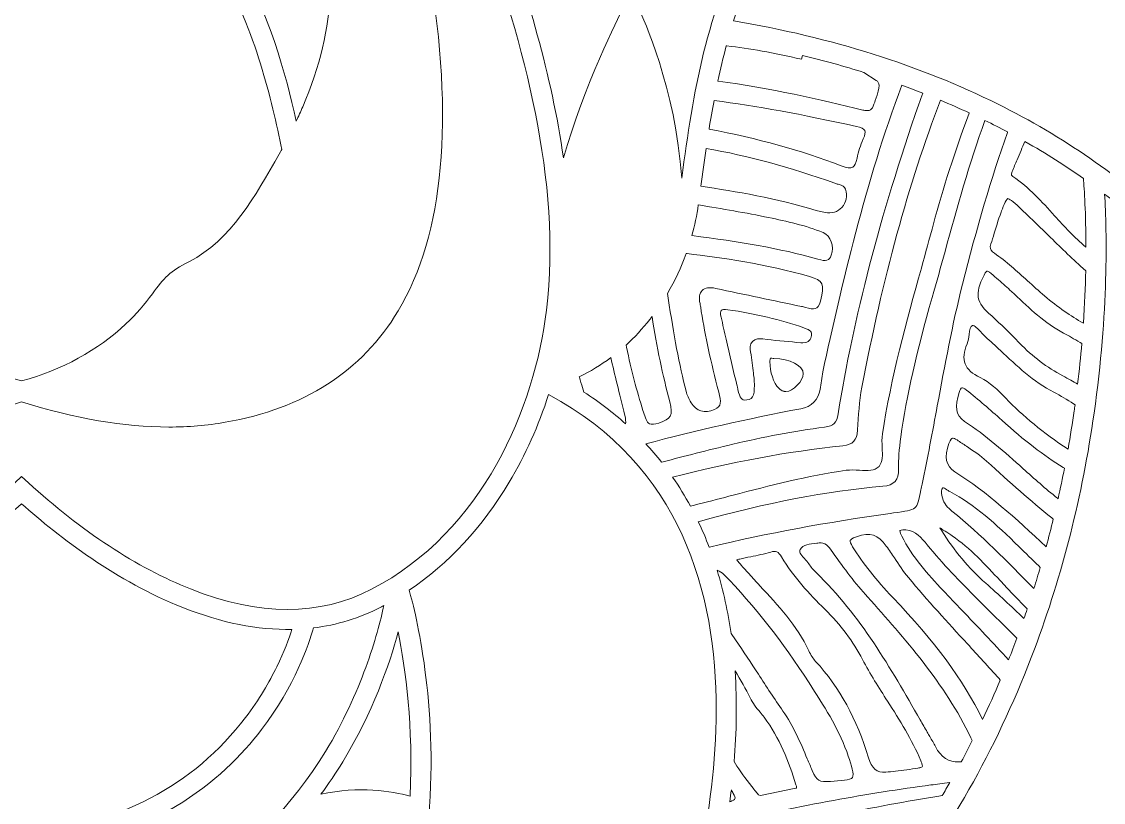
# Model space of a CAD drawing. Extents: x 126 to 8914, y -5970 to -48.
# Drawn here: x 4520 to 5373, y -2412 to -1797 of the extents above; entities that cross this region are included whole.
import ezdxf

# ---------------------------------------------------------------- set-up
doc = ezdxf.new("R2010")
doc.units = 0
doc.header["$MEASUREMENT"] = 0
doc.layers.add('Layer 1', color=7, linetype='Continuous')

msp = doc.modelspace()

# ---------------------------------------------------------------- linework, layer by layer
at = {"layer": 'Layer 1', "lineweight": 0}
for points, knots in [([(5838.21, -1015.29), (5784.98, -1065.04), (5723.32, -1092.86), (5659.92, -1095.7), (5576.38, -1099.43), (5494.39, -1071.01), (5432.29, -1045.84), (5410.15, -1036.87), (5387.8, -1027.16), (5366.17, -1017.79), (5357.96, -1014.23), (5349.71, -1010.65), (5341.4, -1007.09), (5390.2, -1007.99), (5445.96, -1006.76), (5532.78, -924.21), (5588.47, -871.26), (5661.86, -797.66), (5645.5, -711.42), (5642.21, -694.04), (5630.78, -652.65), (5579.78, -612.09), (5585.05, -621.92), (5621.55, -692.43), (5589.23, -747.25), (5573.89, -773.27), (5546.47, -791.29), (5489.72, -803.54), (5475.32, -806.64), (5459.55, -809), (5442.5, -810.6), (5511.63, -734.35), (5553.44, -634.19), (5566.8, -512.56), (5581.6, -377.97), (5557.78, -251.79), (5535.19, -169.65), (5530.53, -152.76), (5525.39, -135.8), (5519.9, -119.21), (5515.8, -106.87), (5510.71, -97.41), (5504.71, -90.84), (5504.71, -90.84), (5508.77, -88.46), (5508.77, -88.46), (5507.91, -86.99), (5487.22, -52.31), (5440.27, -49.9), (5409.9, -48.35), (5375.8, -60.81), (5338.9, -86.96), (5313.41, -105.04), (5286.47, -129.76), (5258.33, -160.89), (5206.61, -191.53), (5166.15, -218.95), (5131.02, -247.11), (5078.71, -289.06), (5021.06, -329.19), (4954.05, -338.54), (4897.14, -346.49), (4845.98, -328.74), (4791.81, -309.95), (4763.84, -300.25), (4734.92, -290.21), (4705.21, -284.09), (4618.29, -266.15), (4554.59, -281.57), (4520, -328.62), (4485.41, -281.57), (4421.71, -266.17), (4334.79, -284.09), (4305.08, -290.21), (4276.16, -300.25), (4248.19, -309.95), (4194.02, -328.74), (4142.86, -346.49), (4085.95, -338.54), (4018.94, -329.19), (3961.29, -289.06), (3908.98, -247.11), (3873.85, -218.95), (3833.4, -191.53), (3781.67, -160.89), (3753.53, -129.76), (3726.59, -105.04), (3701.1, -86.96), (3664.2, -60.81), (3630.1, -48.34), (3599.73, -49.9), (3552.78, -52.31), (3532.09, -86.99), (3531.23, -88.46), (3531.23, -88.46), (3535.29, -90.84), (3535.29, -90.84), (3529.29, -97.41), (3524.2, -106.87), (3520.12, -119.21), (3514.6, -135.81), (3509.45, -152.78), (3504.81, -169.65), (3482.22, -251.79), (3458.4, -377.97), (3473.2, -512.56), (3486.56, -634.19), (3528.37, -734.35), (3597.5, -810.6), (3580.45, -809), (3564.68, -806.64), (3550.28, -803.54), (3493.53, -791.29), (3466.11, -773.27), (3450.77, -747.25), (3418.45, -692.43), (3454.95, -621.92), (3460.22, -612.09), (3409.22, -652.65), (3397.79, -694.04), (3394.5, -711.42), (3378.14, -797.66), (3451.53, -871.26), (3507.22, -924.21), (3594.04, -1006.76), (3649.8, -1007.99), (3698.6, -1007.09), (3690.29, -1010.65), (3682.04, -1014.23), (3673.83, -1017.79), (3652.2, -1027.16), (3629.85, -1036.87), (3607.71, -1045.84), (3545.61, -1071.01), (3463.59, -1099.44), (3380.08, -1095.7), (3316.68, -1092.86), (3255.02, -1065.04), (3201.79, -1015.29), (3201.79, -1015.29), (3145.56, -962.7), (3145.56, -962.7), (3145.56, -962.7), (3189.91, -1025.63), (3189.91, -1025.63), (3239.46, -1095.9), (3324.09, -1155.64), (3405.53, -1177.81), (3440.7, -1187.39), (3477.65, -1192.84), (3516.23, -1194.15), (3505.34, -1205.21), (3489.98, -1221.91), (3472.74, -1244.03), (3442.4, -1282.95), (3400.42, -1346.57), (3372.73, -1428.62), (3341.59, -1520.91), (3334.53, -1617.18), (3351.76, -1714.74), (3373.22, -1836.34), (3432.66, -1960.18), (3528.45, -2082.83), (3528.45, -2082.83), (3537.04, -2093.81), (3537.04, -2093.81), (3537.04, -2093.81), (3542.08, -2080.8), (3542.08, -2080.8), (3542.28, -2080.26), (3563.72, -2026.12), (3626.97, -1966), (3638.24, -1955.3), (3651.32, -1943.97), (3666.37, -1932.46), (3664.61, -1962.41), (3663.28, -2025.33), (3674.68, -2105.3), (3683.93, -2170.25), (3699.74, -2232.83), (3721.65, -2291.3), (3749.05, -2364.39), (3786.12, -2431.24), (3831.85, -2490), (3833.74, -2492.77), (3859.32, -2530.81), (3879.18, -2586.87), (3898.01, -2639.98), (3915.42, -2720.7), (3891.56, -2803.61), (3891.56, -2803.61), (3885.31, -2825.39), (3885.31, -2825.39), (3885.31, -2825.39), (3903.77, -2812.24), (3903.77, -2812.24), (3905.33, -2811.13), (3942.61, -2784.27), (3973.85, -2735.29), (3998.49, -2696.64), (4022.96, -2637.53), (4012.58, -2563.6), (4013.17, -2564.35), (4013.72, -2565.04), (4014.23, -2565.72), (4035.9, -2594.87), (4059.45, -2622.28), (4084.19, -2647.18), (4128.9, -2692.2), (4175.06, -2726.33), (4221.41, -2748.67), (4275.37, -2774.66), (4329.82, -2784.7), (4383.33, -2778.49), (4398.55, -2809.06), (4424.02, -2832.77), (4448.69, -2855.76), (4474.89, -2880.15), (4499.63, -2903.18), (4512.73, -2933.46), (4512.73, -2933.46), (4520, -2950.23), (4520, -2950.23), (4520, -2950.23), (4527.27, -2933.46), (4527.27, -2933.46), (4540.37, -2903.18), (4565.11, -2880.15), (4591.31, -2855.76), (4615.98, -2832.77), (4641.45, -2809.06), (4656.67, -2778.49), (4710.18, -2784.7), (4764.63, -2774.66), (4818.59, -2748.67), (4864.94, -2726.33), (4911.12, -2692.2), (4955.81, -2647.18), (4980.55, -2622.28), (5004.1, -2594.88), (5025.77, -2565.74), (5026.28, -2565.06), (5026.83, -2564.35), (5027.42, -2563.6), (5017.04, -2637.53), (5041.51, -2696.64), (5066.15, -2735.29), (5097.39, -2784.27), (5134.67, -2811.13), (5136.23, -2812.24), (5136.23, -2812.24), (5154.69, -2825.39), (5154.69, -2825.39), (5154.69, -2825.39), (5148.44, -2803.61), (5148.44, -2803.61), (5124.58, -2720.7), (5141.99, -2639.98), (5160.82, -2586.87), (5180.7, -2530.77), (5206.28, -2492.73), (5208.15, -2490), (5253.88, -2431.24), (5290.95, -2364.39), (5318.34, -2291.3), (5340.26, -2232.83), (5356.07, -2170.25), (5365.32, -2105.3), (5376.72, -2025.33), (5375.39, -1962.41), (5373.63, -1932.46), (5388.68, -1943.97), (5401.76, -1955.3), (5413.03, -1966), (5476.28, -2026.12), (5497.72, -2080.26), (5497.92, -2080.8), (5497.92, -2080.8), (5502.94, -2093.84), (5502.94, -2093.84), (5502.94, -2093.84), (5511.55, -2082.83), (5511.55, -2082.83), (5607.34, -1960.18), (5666.78, -1836.34), (5688.24, -1714.74), (5705.47, -1617.18), (5698.41, -1520.91), (5667.27, -1428.62), (5639.58, -1346.57), (5597.6, -1282.95), (5567.26, -1244.03), (5550.02, -1221.91), (5534.66, -1205.21), (5523.77, -1194.15), (5562.35, -1192.84), (5599.3, -1187.39), (5634.47, -1177.81), (5715.91, -1155.64), (5800.54, -1095.9), (5850.09, -1025.63), (5850.09, -1025.63), (5894.44, -962.7), (5894.44, -962.7), (5894.44, -962.7), (5838.21, -1015.29), (5838.21, -1015.29)], [0, 0, 0, 0, 1, 1, 1, 2, 2, 2, 3, 3, 3, 4, 4, 4, 5, 5, 5, 6, 6, 6, 7, 7, 7, 8, 8, 8, 9, 9, 9, 10, 10, 10, 11, 11, 11, 12, 12, 12, 13, 13, 13, 14, 14, 14, 15, 15, 15, 16, 16, 16, 17, 17, 17, 18, 18, 18, 19, 19, 19, 20, 20, 20, 21, 21, 21, 22, 22, 22, 23, 23, 23, 24, 24, 24, 25, 25, 25, 26, 26, 26, 27, 27, 27, 28, 28, 28, 29, 29, 29, 30, 30, 30, 31, 31, 31, 32, 32, 32, 33, 33, 33, 34, 34, 34, 35, 35, 35, 36, 36, 36, 37, 37, 37, 38, 38, 38, 39, 39, 39, 40, 40, 40, 41, 41, 41, 42, 42, 42, 43, 43, 43, 44, 44, 44, 45, 45, 45, 46, 46, 46, 47, 47, 47, 48, 48, 48, 49, 49, 49, 50, 50, 50, 51, 51, 51, 52, 52, 52, 53, 53, 53, 54, 54, 54, 55, 55, 55, 56, 56, 56, 57, 57, 57, 58, 58, 58, 59, 59, 59, 60, 60, 60, 61, 61, 61, 62, 62, 62, 63, 63, 63, 64, 64, 64, 65, 65, 65, 66, 66, 66, 67, 67, 67, 68, 68, 68, 69, 69, 69, 70, 70, 70, 71, 71, 71, 72, 72, 72, 73, 73, 73, 74, 74, 74, 75, 75, 75, 76, 76, 76, 77, 77, 77, 78, 78, 78, 79, 79, 79, 80, 80, 80, 81, 81, 81, 82, 82, 82, 83, 83, 83, 84, 84, 84, 85, 85, 85, 86, 86, 86, 87, 87, 87, 88, 88, 88, 89, 89, 89, 90, 90, 90, 91, 91, 91, 92, 92, 92, 93, 93, 93, 94, 94, 94, 95, 95, 95, 96, 96, 96, 97, 97, 97, 98, 98, 98, 99, 99, 99, 100, 100, 100, 101, 101, 101, 102, 102, 102, 102]), ([(4662.83, -1202.06), (4630.32, -1234.33), (4596.36, -1291.52), (4619.14, -1380.83), (4633.26, -1436.17), (4660.71, -1488.31), (4687.27, -1538.73), (4725.85, -1611.99), (4765.74, -1687.75), (4763.29, -1772.56), (4762.45, -1801.44), (4755.17, -1831.97), (4741.54, -1863.71), (4739.94, -1867.43), (4738.26, -1871.17), (4736.49, -1874.94), (4728.1, -1837.1), (4714.66, -1790.01), (4691.17, -1748.38), (4674.92, -1719.58), (4645.99, -1680.52), (4600.37, -1657.91), (4573.54, -1644.61), (4545.04, -1627.64), (4529.72, -1601.27), (4527.19, -1596.92), (4525.02, -1592.31), (4523.28, -1587.42), (4523.28, -1587.42), (4520.79, -1586.6), (4520.79, -1586.6), (4520.79, -1586.6), (4518.31, -1587.42), (4518.31, -1587.42), (4516.57, -1592.31), (4514.4, -1596.92), (4511.86, -1601.27), (4496.54, -1627.64), (4468.05, -1644.61), (4441.22, -1657.91), (4395.59, -1680.52), (4366.66, -1719.58), (4350.42, -1748.38), (4326.45, -1790.85), (4312.95, -1839), (4304.61, -1877.2), (4302.44, -1872.67), (4300.38, -1868.18), (4298.46, -1863.71), (4284.85, -1831.97), (4277.55, -1801.44), (4276.71, -1772.56), (4274.26, -1687.75), (4314.17, -1611.99), (4352.74, -1538.73), (4379.29, -1488.31), (4406.74, -1436.17), (4420.86, -1380.83), (4443.64, -1291.52), (4409.68, -1234.33), (4377.17, -1202.06), (4351.7, -1176.78), (4323.62, -1162.78), (4309.66, -1156.84), (4315.35, -1147.85), (4327.37, -1131.84), (4348.55, -1115.97), (4377.96, -1093.92), (4431.59, -1067.62), (4520, -1067.62), (4608.41, -1067.62), (4662.04, -1093.92), (4691.47, -1115.97), (4712.63, -1131.84), (4724.66, -1147.86), (4730.34, -1156.84), (4716.38, -1162.78), (4688.3, -1176.78), (4662.83, -1202.06)], [0, 0, 0, 0, 1, 1, 1, 2, 2, 2, 3, 3, 3, 4, 4, 4, 5, 5, 5, 6, 6, 6, 7, 7, 7, 8, 8, 8, 9, 9, 9, 10, 10, 10, 11, 11, 11, 12, 12, 12, 13, 13, 13, 14, 14, 14, 15, 15, 15, 16, 16, 16, 17, 17, 17, 18, 18, 18, 19, 19, 19, 20, 20, 20, 21, 21, 21, 22, 22, 22, 23, 23, 23, 24, 24, 24, 25, 25, 25, 26, 26, 26, 26]), ([(5652.5, -1434.35), (5719.38, -1633.42), (5669.07, -1850.46), (5507.06, -2062.74), (5497.04, -2042.73), (5472.58, -2000.97), (5424.66, -1955.22), (5386.37, -1918.69), (5340.93, -1887.2), (5289.61, -1861.64), (5228.17, -1831.06), (5158.08, -1808.96), (5081.15, -1795.85), (5087.83, -1774.78), (5096.26, -1753.76), (5107.34, -1732.34), (5127.48, -1693.48), (5154.4, -1658.51), (5180.44, -1624.7), (5202.38, -1596.22), (5225.07, -1566.76), (5243.76, -1534.95), (5247.83, -1528.01), (5251.69, -1521.13), (5255.37, -1514.27), (5256.41, -1513.2), (5257.06, -1512.52), (5257.23, -1512.33), (5257.23, -1512.33), (5256.66, -1511.8), (5256.66, -1511.8), (5290.14, -1448.55), (5306.53, -1388.46), (5306.62, -1328.83), (5306.72, -1264.1), (5288.62, -1200.8), (5256.41, -1151.43), (5256.41, -1151.43), (5256.43, -1151.43), (5256.43, -1151.43), (5281.85, -1157.41), (5308.81, -1164.12), (5337.43, -1171.58), (5394.6, -1186.47), (5449.39, -1194.1), (5501.39, -1194.45), (5522.1, -1213.9), (5607.27, -1299.78), (5652.5, -1434.35)], [0, 0, 0, 0, 1, 1, 1, 2, 2, 2, 3, 3, 3, 4, 4, 4, 5, 5, 5, 6, 6, 6, 7, 7, 7, 8, 8, 8, 9, 9, 9, 10, 10, 10, 11, 11, 11, 12, 12, 12, 13, 13, 13, 14, 14, 14, 15, 15, 15, 16, 16, 16, 16]), ([(4881.63, -1717.43), (4915.8, -1815.86), (4945.77, -1921.13), (4933.64, -2023.94), (4924.62, -2100.52), (4883.67, -2198.6), (4795.82, -2244.19), (4755.01, -2265.39), (4706.93, -2265.29), (4652.97, -2243.94), (4611.46, -2227.51), (4566.16, -2197.77), (4525.37, -2160.15), (4525.37, -2160.15), (4520, -2155.2), (4520, -2155.2), (4520, -2155.2), (4514.63, -2160.15), (4514.63, -2160.15), (4473.86, -2197.77), (4428.54, -2227.51), (4387.03, -2243.94), (4333.07, -2265.29), (4285.01, -2265.39), (4244.18, -2244.19), (4156.33, -2198.6), (4115.38, -2100.52), (4106.36, -2023.94), (4094.23, -1921.13), (4124.2, -1815.86), (4158.37, -1717.43), (4211.78, -1563.63), (4260.3, -1396.75), (4257.01, -1215.54), (4261.99, -1221.84), (4266.95, -1228.39), (4271.97, -1235.2), (4286.59, -1255.03), (4299.21, -1281.97), (4309.5, -1315.28), (4305.75, -1365.25), (4293.92, -1419.07), (4272.36, -1484.47), (4272.36, -1484.47), (4268.45, -1496.29), (4268.45, -1496.29), (4247.32, -1560.19), (4215.39, -1656.76), (4198.86, -1754.9), (4178.89, -1873.51), (4187.1, -1964.29), (4223.27, -2024.72), (4251.69, -2072.17), (4297.51, -2101.69), (4359.49, -2112.51), (4406.58, -2120.69), (4459.1, -2115.44), (4520, -2096.41), (4562.41, -2109.66), (4600.76, -2116.24), (4636.05, -2116.24), (4651.42, -2116.24), (4666.22, -2114.99), (4680.51, -2112.51), (4742.49, -2101.69), (4788.31, -2072.17), (4816.73, -2024.72), (4852.9, -1964.29), (4861.11, -1873.53), (4841.14, -1754.91), (4824.61, -1656.76), (4792.68, -1560.19), (4771.55, -1496.31), (4771.55, -1496.31), (4767.64, -1484.47), (4767.64, -1484.47), (4746.08, -1419.07), (4734.25, -1365.25), (4730.5, -1315.28), (4740.79, -1281.97), (4753.41, -1255.03), (4768.03, -1235.2), (4773.05, -1228.39), (4778.01, -1221.84), (4782.99, -1215.54), (4779.7, -1396.75), (4828.22, -1563.63), (4881.63, -1717.43)], [0, 0, 0, 0, 1, 1, 1, 2, 2, 2, 3, 3, 3, 4, 4, 4, 5, 5, 5, 6, 6, 6, 7, 7, 7, 8, 8, 8, 9, 9, 9, 10, 10, 10, 11, 11, 11, 12, 12, 12, 13, 13, 13, 14, 14, 14, 15, 15, 15, 16, 16, 16, 17, 17, 17, 18, 18, 18, 19, 19, 19, 20, 20, 20, 21, 21, 21, 22, 22, 22, 23, 23, 23, 24, 24, 24, 25, 25, 25, 26, 26, 26, 27, 27, 27, 28, 28, 28, 29, 29, 29, 29]), ([(5040.23, -1919.99), (5035.78, -1849.48), (5008.82, -1791.29), (5007.24, -1787.95), (5007.24, -1787.95), (5000.32, -1773.26), (5000.32, -1773.26), (5000.32, -1773.26), (4993.02, -1787.76), (4993.02, -1787.76), (4991.42, -1790.91), (4963.15, -1847.42), (4947, -1904.06), (4937.92, -1838.73), (4918.07, -1774.13), (4896.57, -1712.24), (4885.27, -1679.68), (4874.17, -1646.54), (4863.77, -1612.81), (4881.91, -1617.07), (4899.99, -1620.27), (4917.94, -1622.4), (4935.89, -1624.54), (4953.73, -1625.62), (4971.4, -1625.62), (4989.08, -1625.62), (5006.59, -1624.54), (5023.87, -1622.4), (5067.75, -1616.96), (5110.33, -1604.64), (5150.4, -1585.78), (5178.61, -1572.49), (5201.47, -1557.95), (5218.7, -1545.31), (5202.97, -1569.49), (5185.21, -1592.58), (5167.91, -1615.04), (5141.44, -1649.41), (5114.07, -1684.95), (5093.29, -1725.08), (5059.49, -1790.36), (5049.5, -1851.27), (5040.23, -1919.99)], [0, 0, 0, 0, 1, 1, 1, 2, 2, 2, 3, 3, 3, 4, 4, 4, 5, 5, 5, 6, 6, 6, 7, 7, 7, 8, 8, 8, 9, 9, 9, 10, 10, 10, 11, 11, 11, 12, 12, 12, 13, 13, 13, 14, 14, 14, 14]), ([(4723.96, -1899.19), (4723.96, -1899.19), (4722.98, -1900.94), (4722.98, -1900.94), (4704.32, -1934.28), (4685.01, -1968.76), (4651.91, -1985.87), (4636.97, -1993.61), (4632.09, -1998.47), (4623.07, -2011.18), (4617.32, -2019.27), (4610.29, -2027.25), (4602.17, -2034.89), (4580.06, -2055.71), (4551.69, -2071.25), (4520, -2079.91), (4488.31, -2071.25), (4459.94, -2055.71), (4437.83, -2034.89), (4429.71, -2027.25), (4422.68, -2019.27), (4416.93, -2011.18), (4407.91, -1998.47), (4403.03, -1993.61), (4388.09, -1985.87), (4354.99, -1968.76), (4335.68, -1934.28), (4317.02, -1900.94), (4317.02, -1900.94), (4316.18, -1899.44), (4316.18, -1899.44), (4323.84, -1860.28), (4337.14, -1804.13), (4364.2, -1756.15), (4379.35, -1729.3), (4406.23, -1692.91), (4448.24, -1672.09), (4474.82, -1658.92), (4502.95, -1642.27), (4520.79, -1616.74), (4538.63, -1642.27), (4566.76, -1658.92), (4593.34, -1672.09), (4635.35, -1692.91), (4662.23, -1729.3), (4677.38, -1756.15), (4703.97, -1803.27), (4717.25, -1858.28), (4724.99, -1897.33), (4724.65, -1897.95), (4724.31, -1898.57), (4723.96, -1899.19)], [0, 0, 0, 0, 1, 1, 1, 2, 2, 2, 3, 3, 3, 4, 4, 4, 5, 5, 5, 6, 6, 6, 7, 7, 7, 8, 8, 8, 9, 9, 9, 10, 10, 10, 11, 11, 11, 12, 12, 12, 13, 13, 13, 14, 14, 14, 15, 15, 15, 16, 16, 16, 17, 17, 17, 17]), ([(5192.86, -1858.69), (5192.86, -1858.69), (5192.43, -1859.9), (5192.43, -1859.9), (5190.62, -1865.2), (5189.61, -1867.02), (5185.34, -1866.62), (5185.24, -1866.61), (5184.96, -1866.58), (5184.66, -1866.56), (5184.1, -1866.5), (5183.48, -1866.43), (5182.96, -1866.31), (5149.7, -1858.01), (5110.13, -1848.8), (5068.78, -1843.39), (5070.76, -1834.06), (5072.95, -1824.8), (5075.41, -1815.59), (5075.41, -1815.59), (5075.91, -1815.64), (5075.91, -1815.64), (5093.81, -1817.58), (5112.49, -1820.94), (5134.67, -1826.21), (5134.67, -1826.21), (5135.41, -1823.14), (5135.41, -1823.14), (5152.32, -1827.24), (5168.46, -1831.74), (5183.88, -1836.56), (5183.88, -1836.56), (5193.57, -1842.88), (5193.57, -1842.88), (5196.37, -1844.72), (5197.1, -1846.66), (5192.86, -1858.69)], [0, 0, 0, 0, 1, 1, 1, 2, 2, 2, 3, 3, 3, 4, 4, 4, 5, 5, 5, 6, 6, 6, 7, 7, 7, 8, 8, 8, 9, 9, 9, 10, 10, 10, 11, 11, 11, 12, 12, 12, 12]), ([(5230.24, -1852.93), (5229.18, -1855.78), (5228.16, -1858.65), (5227.16, -1861.53), (5196.4, -1950.32), (5175.58, -2030.24), (5163.54, -2105.86), (5162.38, -2113.11), (5160.1, -2115.36), (5152.9, -2116.32), (5128.54, -2119.57), (5104.19, -2124.11), (5080.53, -2129.82), (5060.01, -2134.78), (5042.06, -2139.29), (5025.68, -2143.61), (5025.68, -2143.61), (5024.38, -2143.96), (5024.38, -2143.96), (5020.5, -2139.02), (5016.39, -2134.18), (5012.02, -2129.46), (5051.16, -2119.06), (5092.23, -2109.75), (5134.13, -2101.82), (5142.53, -2100.22), (5147.85, -2094.95), (5149.48, -2086.56), (5149.92, -2084.3), (5150.19, -2082.02), (5150.45, -2079.82), (5150.73, -2077.36), (5151, -2075.04), (5151.49, -2072.77), (5166.56, -2003.65), (5185.04, -1923.47), (5213.69, -1846.66), (5213.69, -1846.66), (5213.7, -1846.62), (5213.7, -1846.62), (5219.34, -1848.66), (5224.85, -1850.75), (5230.26, -1852.87), (5230.26, -1852.87), (5230.24, -1852.93), (5230.24, -1852.93)], [0, 0, 0, 0, 1, 1, 1, 2, 2, 2, 3, 3, 3, 4, 4, 4, 5, 5, 5, 6, 6, 6, 7, 7, 7, 8, 8, 8, 9, 9, 9, 10, 10, 10, 11, 11, 11, 12, 12, 12, 13, 13, 13, 14, 14, 14, 15, 15, 15, 15]), ([(5266.8, -1868.75), (5255.45, -1899.3), (5246.26, -1927.79), (5238.73, -1955.9), (5235.6, -1967.57), (5232.32, -1979.41), (5229.14, -1990.86), (5217.36, -2033.28), (5205.19, -2077.14), (5198.46, -2121.69), (5197.92, -2125.22), (5198.11, -2128.89), (5198.28, -2132.45), (5198.57, -2138.31), (5198.84, -2143.83), (5195.78, -2147.25), (5192.38, -2151.07), (5186.82, -2150.74), (5180.38, -2150.32), (5176.9, -2150.12), (5173.29, -2149.9), (5169.84, -2150.39), (5139.54, -2154.69), (5109.65, -2162.48), (5080.75, -2170), (5071.98, -2172.3), (5062.91, -2174.65), (5053.97, -2176.89), (5052.75, -2177.19), (5051.54, -2177.5), (5050.34, -2177.82), (5050.34, -2177.82), (5047.13, -2178.63), (5047.13, -2178.63), (5042.9, -2170.84), (5038.23, -2163.21), (5033.1, -2155.78), (5078.61, -2143.94), (5123.76, -2135.6), (5167.34, -2131), (5175.11, -2130.17), (5178.47, -2126.63), (5178.91, -2118.73), (5178.91, -2118.73), (5178.92, -2118.41), (5178.92, -2118.41), (5179.56, -2107.28), (5180.19, -2095.77), (5182.28, -2084.84), (5198.68, -1998.79), (5218.93, -1924.77), (5244.17, -1858.5), (5251.98, -1861.76), (5259.56, -1865.11), (5266.89, -1868.51), (5266.89, -1868.51), (5266.8, -1868.75), (5266.8, -1868.75)], [0, 0, 0, 0, 1, 1, 1, 2, 2, 2, 3, 3, 3, 4, 4, 4, 5, 5, 5, 6, 6, 6, 7, 7, 7, 8, 8, 8, 9, 9, 9, 10, 10, 10, 11, 11, 11, 12, 12, 12, 13, 13, 13, 14, 14, 14, 15, 15, 15, 16, 16, 16, 17, 17, 17, 18, 18, 18, 19, 19, 19, 19]), ([(5061.82, -1881.35), (5063.04, -1873.73), (5064.33, -1866.2), (5065.73, -1858.71), (5065.73, -1858.71), (5065.92, -1858.73), (5065.92, -1858.73), (5098.95, -1863.02), (5134.6, -1869.52), (5178.1, -1879.22), (5181.66, -1880.02), (5183.8, -1881.11), (5184.48, -1882.47), (5185.13, -1883.77), (5184.75, -1885.97), (5183.37, -1889.01), (5181.06, -1894.11), (5179.43, -1899.17), (5178.51, -1904.09), (5177.79, -1907.99), (5176.63, -1910.41), (5175.05, -1911.3), (5173.32, -1912.26), (5170.36, -1911.9), (5165.96, -1910.2), (5134.19, -1897.95), (5100.16, -1888.52), (5061.91, -1881.36), (5061.91, -1881.36), (5061.82, -1881.35), (5061.82, -1881.35)], [0, 0, 0, 0, 1, 1, 1, 2, 2, 2, 3, 3, 3, 4, 4, 4, 5, 5, 5, 6, 6, 6, 7, 7, 7, 8, 8, 8, 9, 9, 9, 10, 10, 10, 10]), ([(5062.29, -2210.86), (5062.29, -2210.86), (5061.91, -2210.94), (5061.91, -2210.94), (5059.33, -2204.18), (5056.48, -2197.48), (5053.35, -2190.88), (5108.07, -2175.75), (5154.31, -2166.87), (5198.78, -2162.96), (5207.83, -2162.16), (5211.57, -2158.02), (5211.25, -2149.12), (5211, -2141.92), (5211.53, -2133.91), (5212.96, -2123.92), (5217.6, -2091.52), (5225.23, -2057.63), (5237.7, -2013.98), (5241.15, -2001.94), (5244.54, -1989.65), (5247.82, -1977.76), (5257.23, -1943.59), (5266.97, -1908.26), (5279.27, -1874.43), (5285.38, -1877.42), (5291.33, -1880.46), (5297.11, -1883.53), (5297.11, -1883.53), (5296.95, -1884.01), (5296.95, -1884.01), (5284.38, -1919.7), (5272.81, -1958.85), (5261.56, -2003.69), (5253.59, -2035.38), (5247.56, -2067.96), (5241.74, -2099.46), (5237.97, -2119.76), (5234.09, -2140.71), (5229.74, -2161.21), (5229.41, -2162.81), (5229.1, -2164.3), (5228.8, -2165.68), (5227.09, -2173.96), (5226.24, -2178.12), (5224.02, -2180.02), (5221.71, -2182.01), (5216.57, -2182.73), (5207.24, -2184.01), (5207.24, -2184.01), (5204.66, -2184.37), (5204.66, -2184.37), (5155.21, -2191.26), (5107.31, -2200.17), (5062.29, -2210.86)], [0, 0, 0, 0, 1, 1, 1, 2, 2, 2, 3, 3, 3, 4, 4, 4, 5, 5, 5, 6, 6, 6, 7, 7, 7, 8, 8, 8, 9, 9, 9, 10, 10, 10, 11, 11, 11, 12, 12, 12, 13, 13, 13, 14, 14, 14, 15, 15, 15, 16, 16, 16, 17, 17, 17, 18, 18, 18, 18]), ([(5358.64, -1974.16), (5349.73, -1966.84), (5341.83, -1958.09), (5334.18, -1949.64), (5324.24, -1938.65), (5313.98, -1927.28), (5301.21, -1918.58), (5300.37, -1918.01), (5299.58, -1917.47), (5300.69, -1914.83), (5302.02, -1911.68), (5303.35, -1908.53), (5304.68, -1905.38), (5306.69, -1900.58), (5308.7, -1895.8), (5310.74, -1891.02), (5327.61, -1900.58), (5342.97, -1910.38), (5356.85, -1920.16), (5357.56, -1928.61), (5358.86, -1947.59), (5358.86, -1974.35), (5358.86, -1974.35), (5358.64, -1974.16), (5358.64, -1974.16)], [0, 0, 0, 0, 1, 1, 1, 2, 2, 2, 3, 3, 3, 4, 4, 4, 5, 5, 5, 6, 6, 6, 7, 7, 7, 8, 8, 8, 8]), ([(5160.99, -1923.98), (5161.8, -1924.26), (5162.65, -1924.51), (5163.52, -1924.77), (5167.08, -1925.8), (5168.71, -1926.46), (5169.38, -1928.65), (5171.01, -1933.93), (5169.97, -1939.31), (5166.56, -1943.02), (5163.27, -1946.63), (5158.41, -1948.07), (5153.23, -1946.96), (5152.52, -1946.82), (5151.79, -1946.68), (5151.08, -1946.53), (5149.34, -1946.18), (5147.69, -1945.87), (5146.14, -1945.39), (5115.02, -1935.82), (5082.81, -1930.42), (5055.39, -1926.4), (5055.39, -1926.4), (5055.34, -1926.4), (5055.34, -1926.4), (5056.7, -1916.27), (5058.07, -1906.29), (5059.51, -1896.5), (5092.45, -1902.32), (5125.64, -1911.31), (5160.99, -1923.98)], [0, 0, 0, 0, 1, 1, 1, 2, 2, 2, 3, 3, 3, 4, 4, 4, 5, 5, 5, 6, 6, 6, 7, 7, 7, 8, 8, 8, 9, 9, 9, 10, 10, 10, 10]), ([(5108.77, -1951.04), (5122.9, -1953.94), (5137.86, -1957.23), (5151.82, -1962.87), (5157.78, -1965.28), (5160.74, -1973.66), (5158.12, -1980.82), (5156.57, -1985.06), (5154.14, -1985.79), (5147.68, -1983.92), (5116.89, -1975.04), (5085.66, -1970.04), (5048.28, -1965.28), (5050.48, -1957.33), (5052.19, -1949.22), (5053.36, -1941.07), (5072.14, -1944.02), (5090.79, -1947.37), (5108.77, -1951.04)], [0, 0, 0, 0, 1, 1, 1, 2, 2, 2, 3, 3, 3, 4, 4, 4, 5, 5, 5, 6, 6, 6, 6]), ([(5356.83, -2034.26), (5346.86, -2028.72), (5336.86, -2021.71), (5326.31, -2012.84), (5321.72, -2009), (5317.2, -2004.87), (5312.83, -2000.86), (5304.63, -1993.37), (5296.14, -1985.63), (5286.69, -1979.16), (5284.46, -1977.61), (5283.53, -1976.15), (5283.4, -1973.85), (5284.26, -1971.15), (5285.08, -1968.43), (5285.9, -1965.7), (5287.77, -1959.47), (5289.72, -1953.01), (5291.98, -1946.85), (5292.93, -1944.27), (5295.81, -1936.45), (5297.27, -1936.1), (5298.23, -1935.9), (5301.32, -1938.22), (5306.45, -1943.07), (5313.62, -1949.81), (5320.79, -1956.82), (5327.72, -1963.61), (5336.45, -1972.16), (5345.47, -1980.99), (5354.62, -1989.42), (5354.62, -1989.42), (5358.67, -1993.09), (5358.67, -1993.09), (5358.4, -2005.62), (5357.83, -2019.41), (5356.83, -2034.26)], [0, 0, 0, 0, 1, 1, 1, 2, 2, 2, 3, 3, 3, 4, 4, 4, 5, 5, 5, 6, 6, 6, 7, 7, 7, 8, 8, 8, 9, 9, 9, 10, 10, 10, 11, 11, 11, 12, 12, 12, 12]), ([(5141.06, -1997.54), (5151.71, -2000.61), (5153.07, -2003.68), (5149.64, -2016.86), (5147.66, -2024.41), (5144.59, -2023.62), (5137.86, -2021.91), (5136.77, -2021.63), (5135.66, -2021.36), (5134.57, -2021.12), (5112.95, -2016.61), (5089.93, -2011.8), (5067.09, -2006.89), (5062.09, -2005.81), (5058.59, -2006.38), (5056.37, -2008.62), (5054.2, -2010.8), (5053.66, -2014.19), (5054.74, -2018.94), (5055.03, -2020.16), (5055.18, -2021.44), (5055.36, -2022.8), (5055.47, -2023.58), (5055.56, -2024.35), (5055.69, -2025.13), (5058.76, -2044.41), (5063.26, -2065.18), (5069.46, -2088.62), (5071.49, -2096.31), (5071.79, -2099.94), (5066.04, -2102.42), (5058.4, -2105.72), (5051.5, -2103.72), (5047.59, -2097.1), (5045.81, -2094.1), (5044.48, -2090.96), (5043.74, -2088.05), (5038.37, -2067.11), (5033.91, -2043.77), (5029.7, -2014.63), (5029.7, -2014.63), (5029.14, -2010.82), (5029.14, -2010.82), (5034.92, -2000.91), (5039.81, -1990.35), (5043.77, -1979.41), (5043.77, -1979.41), (5044.5, -1979.49), (5044.5, -1979.49), (5071.31, -1982.67), (5106.54, -1987.58), (5141.06, -1997.54)], [0, 0, 0, 0, 1, 1, 1, 2, 2, 2, 3, 3, 3, 4, 4, 4, 5, 5, 5, 6, 6, 6, 7, 7, 7, 8, 8, 8, 9, 9, 9, 10, 10, 10, 11, 11, 11, 12, 12, 12, 13, 13, 13, 14, 14, 14, 15, 15, 15, 16, 16, 16, 17, 17, 17, 17]), ([(5352.34, -2082.53), (5348.94, -2080.37), (5345.18, -2078.22), (5340.66, -2075.83), (5328.14, -2069.24), (5316.9, -2060.78), (5306.32, -2049.93), (5306.32, -2049.93), (5305.8, -2049.39), (5305.8, -2049.39), (5299.01, -2042.43), (5292, -2035.24), (5284.57, -2028.67), (5272.07, -2017.61), (5270.99, -2011.88), (5278.57, -1996.41), (5279.98, -1993.53), (5280.88, -1993.29), (5280.98, -1993.26), (5281.07, -1993.25), (5281.94, -1993.15), (5284.24, -1995.19), (5286.11, -1996.86), (5288.01, -1998.52), (5289.91, -2000.16), (5293.36, -2003.17), (5296.92, -2006.29), (5300.27, -2009.46), (5300.27, -2009.46), (5302.46, -2011.51), (5302.46, -2011.51), (5314.3, -2022.69), (5326.55, -2034.26), (5341.29, -2042.16), (5345.25, -2044.28), (5349.49, -2046.73), (5354.25, -2049.65), (5354.25, -2049.65), (5355.62, -2050.49), (5355.62, -2050.49), (5354.74, -2060.76), (5353.67, -2071.44), (5352.34, -2082.53)], [0, 0, 0, 0, 1, 1, 1, 2, 2, 2, 3, 3, 3, 4, 4, 4, 5, 5, 5, 6, 6, 6, 7, 7, 7, 8, 8, 8, 9, 9, 9, 10, 10, 10, 11, 11, 11, 12, 12, 12, 13, 13, 13, 14, 14, 14, 14]), ([(5015.15, -2031.41), (5015.75, -2030.65), (5016.32, -2029.86), (5016.91, -2029.1), (5020.72, -2053.27), (5025.27, -2075.32), (5030.81, -2096.38), (5033.69, -2107.33), (5031.68, -2109.64), (5022.16, -2113.08), (5018.95, -2114.23), (5016.53, -2114.44), (5014.98, -2113.66), (5012.63, -2112.49), (5011.42, -2108.64), (5010.15, -2104.56), (5010.15, -2104.56), (5009.75, -2103.33), (5009.75, -2103.33), (5004.78, -2087.67), (5000.54, -2071.32), (4996.77, -2053.35), (4996.77, -2053.35), (4996.41, -2051.56), (4996.41, -2051.56), (5003.09, -2045.47), (5009.36, -2038.76), (5015.15, -2031.41)], [0, 0, 0, 0, 1, 1, 1, 2, 2, 2, 3, 3, 3, 4, 4, 4, 5, 5, 5, 6, 6, 6, 7, 7, 7, 8, 8, 8, 9, 9, 9, 9]), ([(5135.74, -2049.82), (5135.23, -2049.82), (5134.7, -2049.82), (5134.11, -2049.76), (5134.11, -2049.76), (5130.83, -2049.47), (5130.83, -2049.47), (5122.1, -2048.68), (5113.07, -2047.87), (5104.24, -2046.81), (5101.82, -2046.53), (5098.34, -2046.4), (5096.1, -2048.74), (5093.87, -2051.09), (5094.16, -2054.59), (5094.57, -2057.02), (5095.53, -2062.8), (5096.2, -2068.58), (5096.78, -2073.68), (5096.99, -2075.54), (5097.2, -2077.3), (5097.39, -2078.88), (5097.39, -2078.88), (5097.4, -2079.41), (5097.4, -2079.41), (5097.83, -2090.2), (5097.43, -2094.05), (5091.47, -2094.87), (5087.24, -2095.46), (5086.08, -2093.42), (5084.58, -2086.55), (5084.39, -2085.64), (5084.18, -2084.76), (5083.98, -2083.93), (5080.78, -2071.71), (5077.96, -2059.14), (5075.24, -2047), (5073.94, -2041.19), (5072.64, -2035.37), (5071.3, -2029.58), (5070.68, -2026.96), (5070.71, -2024.97), (5071.38, -2024.26), (5072.03, -2023.54), (5073.97, -2023.34), (5076.59, -2023.72), (5098.49, -2026.87), (5118.12, -2031.54), (5136.6, -2037.95), (5142.23, -2039.91), (5142.94, -2041.38), (5142.49, -2044.14), (5142.03, -2046.8), (5140.82, -2049.74), (5135.74, -2049.82)], [0, 0, 0, 0, 1, 1, 1, 2, 2, 2, 3, 3, 3, 4, 4, 4, 5, 5, 5, 6, 6, 6, 7, 7, 7, 8, 8, 8, 9, 9, 9, 10, 10, 10, 11, 11, 11, 12, 12, 12, 13, 13, 13, 14, 14, 14, 15, 15, 15, 16, 16, 16, 17, 17, 17, 18, 18, 18, 18]), ([(5349.58, -2103.56), (5348.21, -2113.2), (5346.59, -2123.27), (5344.74, -2133.72), (5325.25, -2120.74), (5309.17, -2107.58), (5295.65, -2093.53), (5289.42, -2087.04), (5283.18, -2080.91), (5275.61, -2077.29), (5262.92, -2071.21), (5259.91, -2063.45), (5265.2, -2050.53), (5266.13, -2048.25), (5266.48, -2045.71), (5266.81, -2043.24), (5267.33, -2039.31), (5267.79, -2036.71), (5269.38, -2036.18), (5270.91, -2035.69), (5273.87, -2038.91), (5276.02, -2041.29), (5277.2, -2042.57), (5278.4, -2043.92), (5279.63, -2045.01), (5283.61, -2048.55), (5287.58, -2052.29), (5291.41, -2055.9), (5304.2, -2067.9), (5317.4, -2080.32), (5333.66, -2088.83), (5338.96, -2091.58), (5344.11, -2094.65), (5348.95, -2097.91), (5348.95, -2097.91), (5350.25, -2098.78), (5350.25, -2098.78), (5350.03, -2100.38), (5349.82, -2101.96), (5349.58, -2103.56)], [0, 0, 0, 0, 1, 1, 1, 2, 2, 2, 3, 3, 3, 4, 4, 4, 5, 5, 5, 6, 6, 6, 7, 7, 7, 8, 8, 8, 9, 9, 9, 10, 10, 10, 11, 11, 11, 12, 12, 12, 13, 13, 13, 13]), ([(4984.38, -2061.49), (4987.48, -2074.67), (4990.9, -2088.86), (4995.44, -2107.19), (4996.09, -2109.83), (4996.28, -2111.97), (4996.03, -2113.69), (4986.14, -2104.8), (4975.23, -2096.44), (4963.2, -2088.7), (4963.2, -2088.7), (4962.06, -2085.12), (4962.06, -2085.12), (4961.2, -2082.43), (4960.38, -2079.74), (4959.59, -2077.05), (4959.59, -2077.05), (4959.45, -2076.62), (4959.45, -2076.62), (4968.18, -2072.41), (4976.51, -2067.34), (4984.38, -2061.49)], [0, 0, 0, 0, 1, 1, 1, 2, 2, 2, 3, 3, 3, 4, 4, 4, 5, 5, 5, 6, 6, 6, 7, 7, 7, 7]), ([(5136.11, -2074.4), (5136.2, -2079.71), (5127.91, -2088.13), (5122.46, -2088.26), (5122.02, -2088.26), (5121.57, -2088.21), (5121.13, -2088.11), (5121.07, -2088.1), (5121, -2088.08), (5120.94, -2088.07), (5120.53, -2087.97), (5120.12, -2087.83), (5119.71, -2087.65), (5119.66, -2087.64), (5119.61, -2087.61), (5119.56, -2087.59), (5119.12, -2087.38), (5118.69, -2087.13), (5118.25, -2086.83), (5118.25, -2086.83), (5118.23, -2086.82), (5118.23, -2086.82), (5117.77, -2086.5), (5117.32, -2086.12), (5116.87, -2085.68), (5112.55, -2081.45), (5109.77, -2073.12), (5109.78, -2064.48), (5109.78, -2062.56), (5110.13, -2062.04), (5110.16, -2062.01), (5110.19, -2062.01), (5110.35, -2061.96), (5110.71, -2061.96), (5111.05, -2061.96), (5111.54, -2061.99), (5112.23, -2062.12), (5112.23, -2062.12), (5112.76, -2062.17), (5112.76, -2062.17), (5125.72, -2062.28), (5135.98, -2067.66), (5136.11, -2074.4)], [0, 0, 0, 0, 1, 1, 1, 2, 2, 2, 3, 3, 3, 4, 4, 4, 5, 5, 5, 6, 6, 6, 7, 7, 7, 8, 8, 8, 9, 9, 9, 10, 10, 10, 11, 11, 11, 12, 12, 12, 13, 13, 13, 14, 14, 14, 14]), ([(5336.89, -2172.77), (5336.89, -2172.77), (5336.4, -2172.37), (5336.4, -2172.37), (5327.12, -2164.98), (5318.11, -2156.91), (5309.39, -2149.1), (5294.91, -2136.11), (5279.93, -2122.68), (5263.12, -2111.78), (5255.68, -2106.93), (5255.89, -2100.03), (5258.88, -2088.98), (5259.55, -2086.51), (5260.42, -2085.44), (5260.95, -2085.26), (5261.51, -2085.09), (5262.82, -2085.45), (5264.78, -2087.07), (5273.81, -2094.52), (5283.42, -2102.57), (5292.5, -2110.78), (5310.18, -2126.82), (5325.57, -2138.7), (5340.89, -2148.17), (5340.89, -2148.17), (5341.92, -2148.8), (5341.92, -2148.8), (5340.39, -2156.62), (5338.71, -2164.62), (5336.89, -2172.77)], [0, 0, 0, 0, 1, 1, 1, 2, 2, 2, 3, 3, 3, 4, 4, 4, 5, 5, 5, 6, 6, 6, 7, 7, 7, 8, 8, 8, 9, 9, 9, 10, 10, 10, 10]), ([(5020.22, -2547.41), (5017.62, -2550.54), (5015.15, -2553.5), (5013.08, -2556.29), (4991.85, -2584.83), (4968.8, -2611.66), (4944.57, -2636.04), (4853.69, -2727.55), (4761.28, -2770.47), (4669.57, -2763.79), (4724.53, -2715.66), (4767.07, -2659.82), (4796.12, -2597.57), (4821.11, -2544.01), (4836.21, -2485.66), (4841.01, -2424.13), (4848.07, -2333.63), (4830.91, -2264.15), (4825.46, -2244.94), (4825.48, -2244.94), (4825.48, -2244.94), (4825.48, -2244.94), (4856.32, -2224.07), (4883.26, -2195.01), (4904.31, -2159.71), (4917.1, -2138.26), (4927.52, -2115.01), (4935.29, -2090.71), (5039.73, -2146.11), (5067.5, -2247.33), (5067.5, -2339.27), (5067.5, -2423.46), (5044.21, -2499.87), (5035.22, -2526.26), (5032.28, -2532.96), (5025.66, -2540.89), (5020.22, -2547.41)], [0, 0, 0, 0, 1, 1, 1, 2, 2, 2, 3, 3, 3, 4, 4, 4, 5, 5, 5, 6, 6, 6, 7, 7, 7, 8, 8, 8, 9, 9, 9, 10, 10, 10, 11, 11, 11, 12, 12, 12, 12]), ([(5327.5, -2210.67), (5303.47, -2188.08), (5281.36, -2168.02), (5255.41, -2151.48), (5248.45, -2147.05), (5247.02, -2139.96), (5250.9, -2129.14), (5252.11, -2125.82), (5253.2, -2125.15), (5253.62, -2125.03), (5254.37, -2124.79), (5255.73, -2125.3), (5257.35, -2126.44), (5259.75, -2128.11), (5262.24, -2129.76), (5264.63, -2131.34), (5270.12, -2134.97), (5275.8, -2138.72), (5280.57, -2143.11), (5299.29, -2160.31), (5315.2, -2174.51), (5331.95, -2187.95), (5331.95, -2187.95), (5333.11, -2188.88), (5333.11, -2188.88), (5331.36, -2196.04), (5329.5, -2203.31), (5327.5, -2210.67)], [0, 0, 0, 0, 1, 1, 1, 2, 2, 2, 3, 3, 3, 4, 4, 4, 5, 5, 5, 6, 6, 6, 7, 7, 7, 8, 8, 8, 9, 9, 9, 9]), ([(5317.85, -2243.62), (5296.97, -2222.21), (5276.26, -2201.41), (5253.26, -2182.51), (5250.32, -2180.08), (5246.8, -2176.71), (5245.82, -2172.14), (5245.82, -2172.14), (5245.66, -2171.42), (5245.66, -2171.42), (5244.76, -2167.29), (5244.62, -2165.39), (5246.09, -2164.3), (5246.52, -2163.98), (5247.77, -2164.76), (5249.24, -2165.73), (5249.95, -2166.18), (5250.7, -2166.68), (5251.47, -2167.07), (5271.62, -2177.58), (5287.5, -2192.38), (5306.16, -2210.65), (5311.34, -2215.7), (5316.52, -2220.77), (5321.71, -2225.78), (5321.71, -2225.78), (5322.91, -2226.94), (5322.91, -2226.94), (5321.3, -2232.46), (5319.6, -2238.02), (5317.85, -2243.62)], [0, 0, 0, 0, 1, 1, 1, 2, 2, 2, 3, 3, 3, 4, 4, 4, 5, 5, 5, 6, 6, 6, 7, 7, 7, 8, 8, 8, 9, 9, 9, 10, 10, 10, 10]), ([(4306.96, -2275.87), (4308.07, -2275.88), (4309.2, -2275.9), (4310.32, -2275.9), (4336.25, -2275.9), (4363.81, -2270.15), (4392.86, -2258.66), (4445.09, -2237.99), (4490.02, -2203.59), (4520, -2176.68), (4549.98, -2203.59), (4594.91, -2237.99), (4647.14, -2258.66), (4677.44, -2270.64), (4706.14, -2276.39), (4733.05, -2275.87), (4730.79, -2282.91), (4727.02, -2293.23), (4721.13, -2305.31), (4715.24, -2317.39), (4707.23, -2331.19), (4696.53, -2345.25), (4655.3, -2399.4), (4595.9, -2430.37), (4520, -2437.32), (4444.37, -2430.4), (4385.12, -2399.61), (4343.9, -2345.8), (4322.27, -2317.61), (4311.52, -2290.08), (4306.96, -2275.87)], [0, 0, 0, 0, 1, 1, 1, 2, 2, 2, 3, 3, 3, 4, 4, 4, 5, 5, 5, 6, 6, 6, 7, 7, 7, 8, 8, 8, 9, 9, 9, 10, 10, 10, 10]), ([(5277.46, -2346.85), (5261.73, -2315.3), (5239.79, -2285.48), (5206.56, -2250.57), (5193.54, -2236.88), (5183.18, -2223.8), (5174.89, -2210.6), (5173.46, -2208.32), (5172.83, -2206.5), (5173.15, -2205.58), (5173.35, -2205.05), (5174.22, -2203.95), (5177.94, -2202.74), (5189.09, -2199.08), (5194.83, -2200.88), (5201.53, -2210.16), (5203.73, -2213.2), (5205.85, -2216.43), (5207.89, -2219.53), (5211.31, -2224.74), (5214.86, -2230.12), (5218.96, -2235.01), (5233.95, -2252.88), (5249.95, -2270.34), (5265.43, -2287.23), (5273.65, -2296.19), (5282.13, -2305.45), (5290.37, -2314.67), (5290.37, -2314.67), (5291.36, -2315.79), (5291.36, -2315.79), (5287.03, -2326.1), (5282.39, -2336.46), (5277.46, -2346.85)], [0, 0, 0, 0, 1, 1, 1, 2, 2, 2, 3, 3, 3, 4, 4, 4, 5, 5, 5, 6, 6, 6, 7, 7, 7, 8, 8, 8, 9, 9, 9, 10, 10, 10, 11, 11, 11, 11]), ([(5297.87, -2299.9), (5285.85, -2286.6), (5273.29, -2273.46), (5261.13, -2260.74), (5256.16, -2255.54), (5251.19, -2250.37), (5246.25, -2245.14), (5234.31, -2232.54), (5222.09, -2218.63), (5213.67, -2202.28), (5211.96, -2198.98), (5212.34, -2197.99), (5212.34, -2197.97), (5212.36, -2197.97), (5213.15, -2197.21), (5217.04, -2197.43), (5224.58, -2197.88), (5229.23, -2203.64), (5233.73, -2209.19), (5245.87, -2224.18), (5259.47, -2238), (5273.49, -2252.03), (5281.14, -2259.67), (5288.97, -2267.38), (5296.56, -2274.84), (5296.56, -2274.84), (5304.49, -2282.64), (5304.49, -2282.64), (5302.36, -2288.37), (5300.16, -2294.12), (5297.87, -2299.9)], [0, 0, 0, 0, 1, 1, 1, 2, 2, 2, 3, 3, 3, 4, 4, 4, 5, 5, 5, 6, 6, 6, 7, 7, 7, 8, 8, 8, 9, 9, 9, 10, 10, 10, 10]), ([(5310.03, -2267.23), (5300.05, -2257.66), (5289.91, -2248.29), (5279.85, -2239.41), (5266.53, -2227.62), (5254.91, -2213.74), (5245.31, -2198.14), (5245.09, -2197.8), (5244.86, -2197.45), (5244.6, -2197.08), (5244.35, -2196.69), (5243.97, -2196.12), (5243.73, -2195.68), (5244.08, -2195.9), (5244.48, -2196.18), (5244.76, -2196.39), (5245.31, -2196.77), (5245.85, -2197.15), (5246.38, -2197.45), (5248.39, -2198.59), (5250.29, -2199.9), (5252.31, -2201.3), (5252.31, -2201.3), (5253.36, -2202.02), (5253.36, -2202.02), (5267.7, -2211.9), (5279.7, -2224.85), (5291.3, -2237.39), (5294.43, -2240.77), (5297.68, -2244.29), (5300.92, -2247.69), (5304.41, -2251.33), (5307.92, -2254.97), (5311.45, -2258.58), (5311.45, -2258.58), (5312.57, -2259.75), (5312.57, -2259.75), (5311.74, -2262.24), (5310.9, -2264.72), (5310.03, -2267.23)], [0, 0, 0, 0, 1, 1, 1, 2, 2, 2, 3, 3, 3, 4, 4, 4, 5, 5, 5, 6, 6, 6, 7, 7, 7, 8, 8, 8, 9, 9, 9, 10, 10, 10, 11, 11, 11, 12, 12, 12, 13, 13, 13, 13]), ([(5260.62, -2380.2), (5260.62, -2380.2), (5258.66, -2380.31), (5258.66, -2380.31), (5250.81, -2380.77), (5244.65, -2376.73), (5240.26, -2368.25), (5238.87, -2365.54), (5237.32, -2362.92), (5235.82, -2360.38), (5235.14, -2359.21), (5234.46, -2358.06), (5233.79, -2356.9), (5231.94, -2353.66), (5230.09, -2350.43), (5228.23, -2347.18), (5205.06, -2306.61), (5181.09, -2264.66), (5146.17, -2231.01), (5144.02, -2228.93), (5142.04, -2226.54), (5140.44, -2224.09), (5139.46, -2222.57), (5138.18, -2221.21), (5136.94, -2219.88), (5133.51, -2216.21), (5132.61, -2214.75), (5133.64, -2212.83), (5135.68, -2208.96), (5141.27, -2208.37), (5146.66, -2207.8), (5147.31, -2207.74), (5147.95, -2207.67), (5148.58, -2207.6), (5152.98, -2207.1), (5155.78, -2209.84), (5159.38, -2215.1), (5168.35, -2228.17), (5177.31, -2239.68), (5186.78, -2250.27), (5215.38, -2282.3), (5247.78, -2318.58), (5268.22, -2361.33), (5268.22, -2361.33), (5269.28, -2363.56), (5269.28, -2363.56), (5266.49, -2369.1), (5263.61, -2374.65), (5260.62, -2380.2)], [0, 0, 0, 0, 1, 1, 1, 2, 2, 2, 3, 3, 3, 4, 4, 4, 5, 5, 5, 6, 6, 6, 7, 7, 7, 8, 8, 8, 9, 9, 9, 10, 10, 10, 11, 11, 11, 12, 12, 12, 13, 13, 13, 14, 14, 14, 15, 15, 15, 16, 16, 16, 16]), ([(5145.78, -2301.04), (5143.81, -2298.88), (5142.03, -2296.11), (5140.49, -2292.81), (5131.14, -2272.67), (5116.24, -2256.81), (5101.83, -2241.45), (5098.95, -2238.38), (5096.09, -2235.15), (5093.32, -2232.04), (5090.69, -2229.09), (5087.98, -2226.04), (5085.23, -2223.09), (5084.31, -2222.1), (5083.93, -2221.46), (5083.79, -2221.13), (5084.09, -2220.94), (5084.75, -2220.62), (5086.08, -2220.32), (5088.9, -2219.67), (5091.81, -2219.1), (5094.63, -2218.53), (5099.84, -2217.5), (5105.22, -2216.43), (5110.45, -2214.88), (5114.61, -2213.63), (5116.45, -2214.45), (5118.96, -2218.72), (5128.27, -2234.47), (5140.84, -2247.82), (5153.04, -2259.91), (5165.5, -2272.26), (5175.51, -2285.57), (5182.77, -2299.49), (5188.72, -2310.9), (5195.72, -2321.89), (5202.5, -2332.49), (5211.99, -2347.39), (5221.81, -2362.79), (5228.72, -2379.41), (5229.33, -2380.85), (5229.64, -2381.88), (5229.8, -2382.59), (5230.07, -2383.78), (5229.9, -2384.13), (5229.9, -2384.13), (5229.88, -2384.16), (5229.69, -2384.38), (5228.85, -2384.65), (5228.33, -2384.82), (5227.59, -2385.01), (5226.48, -2385.2), (5220.62, -2386.22), (5214.57, -2386.93), (5208.73, -2387.61), (5206.2, -2387.91), (5203.65, -2388.21), (5201.12, -2388.54), (5194.09, -2388.88), (5189.99, -2385.46), (5187.47, -2377.08), (5178.32, -2346.5), (5164.68, -2321.63), (5145.78, -2301.04)], [0, 0, 0, 0, 1, 1, 1, 2, 2, 2, 3, 3, 3, 4, 4, 4, 5, 5, 5, 6, 6, 6, 7, 7, 7, 8, 8, 8, 9, 9, 9, 10, 10, 10, 11, 11, 11, 12, 12, 12, 13, 13, 13, 14, 14, 14, 15, 15, 15, 16, 16, 16, 17, 17, 17, 18, 18, 18, 19, 19, 19, 20, 20, 20, 21, 21, 21, 21]), ([(5120.05, -2340.22), (5113.39, -2330.73), (5106.96, -2320.81), (5100.73, -2311.22), (5094.92, -2302.26), (5088.9, -2292.98), (5082.7, -2284.05), (5082.7, -2284.05), (5079.17, -2278.96), (5079.17, -2278.96), (5076.74, -2262.19), (5073.15, -2245.46), (5068.12, -2229.08), (5070.35, -2229.98), (5072.17, -2231.12), (5073.45, -2232.43), (5097.59, -2257.14), (5119.58, -2285.16), (5140.63, -2318.05), (5140.63, -2318.05), (5142.8, -2321.43), (5142.8, -2321.43), (5154.26, -2339.28), (5165.07, -2356.16), (5171.56, -2375.9), (5173.81, -2382.75), (5176.34, -2390.52), (5174.9, -2392.63), (5173.42, -2394.81), (5164.98, -2395.29), (5157.54, -2395.7), (5148.45, -2396.21), (5146.89, -2395.71), (5143.13, -2387.07), (5141.8, -2384.03), (5140.52, -2380.98), (5139.22, -2377.91), (5133.84, -2365.15), (5128.29, -2351.95), (5120.05, -2340.22)], [0, 0, 0, 0, 1, 1, 1, 2, 2, 2, 3, 3, 3, 4, 4, 4, 5, 5, 5, 6, 6, 6, 7, 7, 7, 8, 8, 8, 9, 9, 9, 10, 10, 10, 11, 11, 11, 12, 12, 12, 13, 13, 13, 13]), ([(4280.75, -2372.51), (4252.43, -2326.27), (4239.61, -2280.32), (4234.46, -2256.95), (4235.27, -2257.4), (4236.08, -2257.82), (4236.9, -2258.25), (4253.62, -2266.92), (4271.36, -2272.4), (4290.04, -2274.68), (4293.59, -2287.41), (4304.57, -2320.32), (4330.87, -2354.84), (4361.24, -2394.72), (4418.58, -2444.15), (4519.29, -2453.14), (4519.29, -2453.14), (4520, -2453.21), (4520, -2453.21), (4520, -2453.21), (4520.71, -2453.14), (4520.71, -2453.14), (4621.42, -2444.15), (4678.76, -2394.72), (4709.13, -2354.84), (4735.43, -2320.32), (4746.41, -2287.41), (4749.96, -2274.68), (4759.3, -2273.54), (4768.4, -2271.61), (4777.26, -2268.86), (4786.13, -2266.13), (4794.76, -2262.59), (4803.11, -2258.25), (4803.94, -2257.82), (4804.74, -2257.4), (4805.55, -2256.95), (4803, -2268.57), (4798.54, -2285.81), (4791.19, -2305.9), (4783.85, -2325.99), (4773.62, -2348.94), (4759.55, -2372.02), (4706.13, -2459.59), (4625.54, -2506.81), (4520, -2512.38), (4414.67, -2506.82), (4334.18, -2459.76), (4280.75, -2372.51)], [0, 0, 0, 0, 1, 1, 1, 2, 2, 2, 3, 3, 3, 4, 4, 4, 5, 5, 5, 6, 6, 6, 7, 7, 7, 8, 8, 8, 9, 9, 9, 10, 10, 10, 11, 11, 11, 12, 12, 12, 13, 13, 13, 14, 14, 14, 15, 15, 15, 16, 16, 16, 16]), ([(4755.81, -2405.86), (4761.86, -2397.69), (4767.62, -2389.18), (4773.05, -2380.26), (4796.65, -2341.59), (4809.79, -2303.78), (4816.84, -2277.67), (4822.57, -2306.72), (4828.82, -2352.77), (4826.21, -2407.32), (4811.47, -2403.34), (4786, -2399.24), (4755.81, -2405.86)], [0, 0, 0, 0, 1, 1, 1, 2, 2, 2, 3, 3, 3, 4, 4, 4, 4]), ([(5081.6, -2380.15), (5083.46, -2357.15), (5083.96, -2333), (5082.28, -2308.56), (5086.92, -2315.81), (5090.82, -2322.77), (5094.11, -2329.74), (5096.14, -2333.99), (5099.13, -2337.64), (5102.02, -2341.17), (5103.1, -2342.48), (5104.18, -2343.79), (5105.21, -2345.12), (5117.54, -2361.29), (5124.57, -2380.31), (5130.33, -2398.45), (5130.88, -2400.23), (5130.68, -2400.73), (5130.68, -2400.75), (5130.68, -2400.75), (5130.38, -2401.1), (5128.97, -2401.4), (5128.97, -2401.4), (5103.65, -2406.7), (5103.65, -2406.7), (5101.42, -2407.16), (5100.38, -2406.1), (5098.16, -2403.15), (5097.88, -2402.77), (5097.59, -2402.39), (5097.29, -2402.01), (5092.24, -2395.6), (5087.75, -2389.79), (5083.84, -2383.64), (5083.84, -2383.64), (5081.6, -2380.15), (5081.6, -2380.15)], [0, 0, 0, 0, 1, 1, 1, 2, 2, 2, 3, 3, 3, 4, 4, 4, 5, 5, 5, 6, 6, 6, 7, 7, 7, 8, 8, 8, 9, 9, 9, 10, 10, 10, 11, 11, 11, 12, 12, 12, 12]), ([(5245.54, -2406.95), (5245.54, -2406.95), (5242.92, -2407.37), (5242.92, -2407.37), (5191.94, -2415.41), (5137.93, -2426.76), (5073.1, -2443.08), (5074.02, -2438.2), (5074.91, -2433.18), (5075.73, -2428.07), (5075.73, -2428.07), (5076.98, -2427.79), (5076.98, -2427.79), (5134.81, -2414.63), (5187.06, -2405.07), (5236.72, -2398.53), (5241.23, -2397.93), (5245.98, -2397.35), (5251.49, -2396.7), (5249.54, -2400.12), (5247.56, -2403.53), (5245.54, -2406.95)], [0, 0, 0, 0, 1, 1, 1, 2, 2, 2, 3, 3, 3, 4, 4, 4, 5, 5, 5, 6, 6, 6, 7, 7, 7, 7]), ([(5082.25, -2409.34), (5082.19, -2409.53), (5081.81, -2410.2), (5079.82, -2411.1), (5079.26, -2411.34), (5078.72, -2411.56), (5078.17, -2411.78), (5078.6, -2408.65), (5079.01, -2405.48), (5079.39, -2402.27), (5079.89, -2403.27), (5080.42, -2404.25), (5080.92, -2405.24), (5082.02, -2407.37), (5082.46, -2408.74), (5082.25, -2409.34)], [0, 0, 0, 0, 1, 1, 1, 2, 2, 2, 3, 3, 3, 4, 4, 4, 5, 5, 5, 5])]:
    msp.add_open_spline(points, degree=3, knots=knots, dxfattribs=at)

doc.saveas('drawing.dxf')
